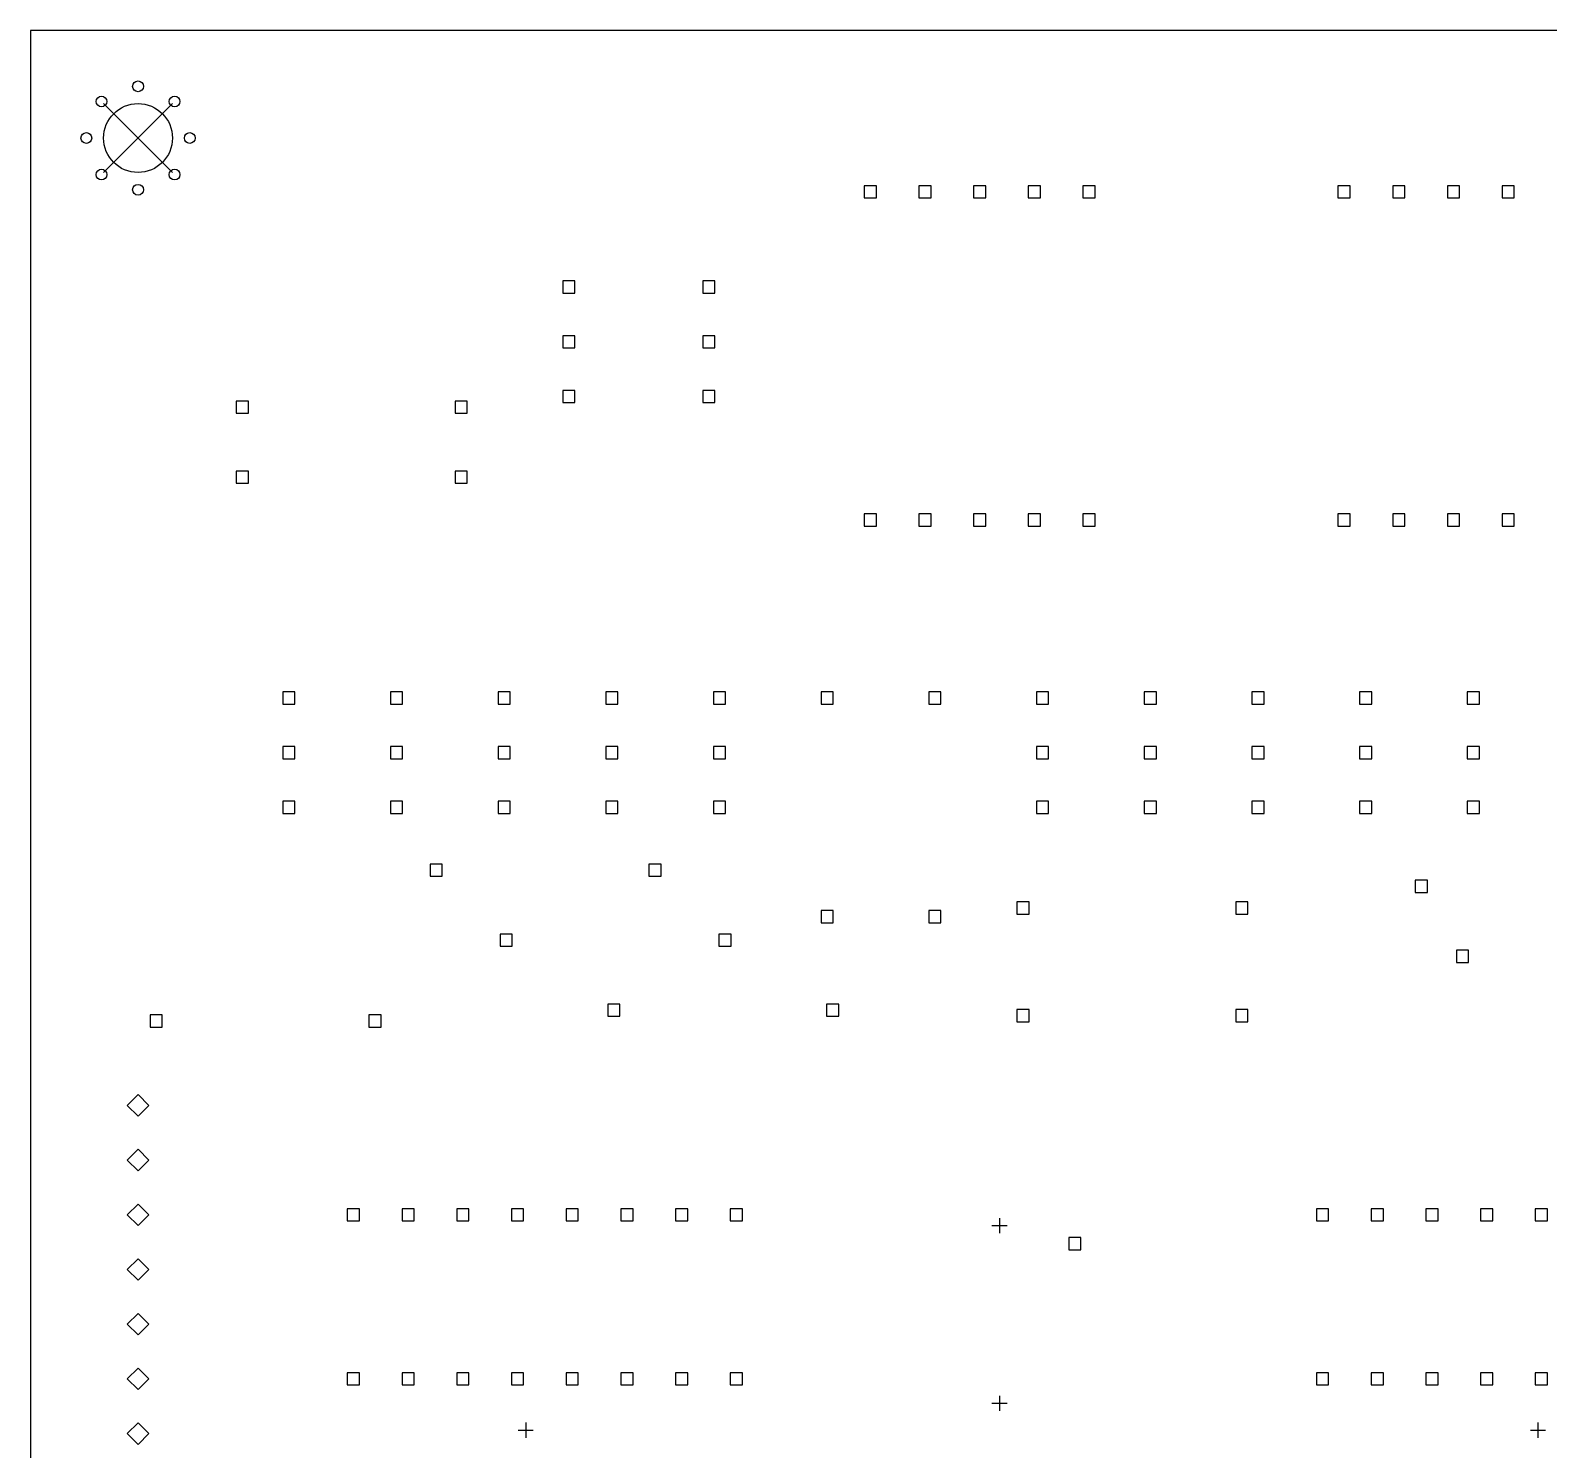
# Model space of a CAD drawing. Extents: x 1.84 to 7.48, y -7.16 to -1.97.
# Drawn here: x 1.968 to 4.744, y -4.563 to -1.968 of the extents above; entities that cross this region are included whole.
import ezdxf

# ---------------------------------------------------------------- set-up
doc = ezdxf.new("R2010")
doc.units = 0
doc.header["$MEASUREMENT"] = 0
doc.layers.add('BLACK', color=7, linetype='CONTINUOUS')

msp = doc.modelspace()

# ---------------------------------------------------------------- linework, layer by layer
at = {"layer": 'BLACK', "linetype": 'CONTINUOUS'}
for p, q in [((1.9685, -1.9685), (1.9685, -5.90551)), ((7.48031, -1.9685), (1.9685, -1.9685)), ((2.10236, -2.10236), (2.22835, -2.22835)), ((2.22835, -2.10236), (2.10236, -2.22835)), ((3.51507, -2.25264), (3.4928, -2.25264)), ((3.4928, -2.25264), (3.4928, -2.27492)), ((3.4928, -2.27492), (3.51507, -2.27492)), ((3.51507, -2.27492), (3.51507, -2.25264)), ((3.61507, -2.25264), (3.5928, -2.25264)), ((3.5928, -2.25264), (3.5928, -2.27492)), ((3.5928, -2.27492), (3.61507, -2.27492)), ((3.61507, -2.27492), (3.61507, -2.25264)), ((3.71507, -2.25264), (3.6928, -2.25264)), ((3.6928, -2.25264), (3.6928, -2.27492)), ((3.6928, -2.27492), (3.71507, -2.27492)), ((3.71507, -2.27492), (3.71507, -2.25264)), ((3.81507, -2.25264), (3.7928, -2.25264)), ((3.7928, -2.25264), (3.7928, -2.27492)), ((3.7928, -2.27492), (3.81507, -2.27492)), ((3.81507, -2.27492), (3.81507, -2.25264)), ((3.91507, -2.25264), (3.8928, -2.25264)), ((3.8928, -2.25264), (3.8928, -2.27492)), ((3.8928, -2.27492), (3.91507, -2.27492)), ((3.91507, -2.27492), (3.91507, -2.25264)), ((4.38121, -2.25264), (4.35894, -2.25264)), ((4.35894, -2.25264), (4.35894, -2.27492)), ((4.35894, -2.27492), (4.38121, -2.27492)), ((4.38121, -2.27492), (4.38121, -2.25264)), ((4.48121, -2.25264), (4.45894, -2.25264)), ((4.45894, -2.25264), (4.45894, -2.27492)), ((4.45894, -2.27492), (4.48121, -2.27492)), ((4.48121, -2.27492), (4.48121, -2.25264)), ((4.58121, -2.25264), (4.55894, -2.25264)), ((4.55894, -2.25264), (4.55894, -2.27492)), ((4.55894, -2.27492), (4.58121, -2.27492)), ((4.58121, -2.27492), (4.58121, -2.25264)), ((4.68121, -2.25264), (4.65894, -2.25264)), ((4.65894, -2.25264), (4.65894, -2.27492)), ((4.65894, -2.27492), (4.68121, -2.27492)), ((4.68121, -2.27492), (4.68121, -2.25264)), ((2.96389, -2.42666), (2.94162, -2.42666)), ((2.94162, -2.42666), (2.94162, -2.44893)), ((2.96389, -2.44893), (2.96389, -2.42666)), ((3.2198, -2.42666), (3.19753, -2.42666)), ((3.19753, -2.42666), (3.19753, -2.44893)), ((3.2198, -2.44893), (3.2198, -2.42666)), ((2.94162, -2.44893), (2.96389, -2.44893)), ((3.19753, -2.44893), (3.2198, -2.44893)), ((2.96389, -2.52666), (2.94162, -2.52666)), ((2.94162, -2.52666), (2.94162, -2.54893)), ((2.94162, -2.54893), (2.96389, -2.54893)), ((2.96389, -2.54893), (2.96389, -2.52666)), ((3.2198, -2.52666), (3.19753, -2.52666)), ((3.19753, -2.52666), (3.19753, -2.54893)), ((3.19753, -2.54893), (3.2198, -2.54893)), ((3.2198, -2.54893), (3.2198, -2.52666)), ((2.96389, -2.62666), (2.94162, -2.62666)), ((2.94162, -2.62666), (2.94162, -2.64893)), ((2.96389, -2.64893), (2.96389, -2.62666)), ((3.2198, -2.62666), (3.19753, -2.62666)), ((3.19753, -2.62666), (3.19753, -2.64893)), ((3.2198, -2.64893), (3.2198, -2.62666)), ((2.36704, -2.64634), (2.34477, -2.64634)), ((2.34477, -2.64634), (2.34477, -2.66862)), ((2.36704, -2.66862), (2.36704, -2.64634)), ((2.76704, -2.64634), (2.74477, -2.64634)), ((2.74477, -2.64634), (2.74477, -2.66862)), ((2.76704, -2.66862), (2.76704, -2.64634)), ((2.94162, -2.64893), (2.96389, -2.64893)), ((3.19753, -2.64893), (3.2198, -2.64893)), ((2.34477, -2.66862), (2.36704, -2.66862)), ((2.74477, -2.66862), (2.76704, -2.66862)), ((2.36704, -2.7743), (2.34477, -2.7743)), ((2.34477, -2.7743), (2.34477, -2.79657)), ((2.36704, -2.79657), (2.36704, -2.7743)), ((2.76704, -2.7743), (2.74477, -2.7743)), ((2.74477, -2.7743), (2.74477, -2.79657)), ((2.76704, -2.79657), (2.76704, -2.7743)), ((2.34477, -2.79657), (2.36704, -2.79657)), ((2.74477, -2.79657), (2.76704, -2.79657)), ((3.51507, -2.85264), (3.4928, -2.85264)), ((3.4928, -2.85264), (3.4928, -2.87492)), ((3.51507, -2.87492), (3.51507, -2.85264)), ((3.61507, -2.85264), (3.5928, -2.85264)), ((3.5928, -2.85264), (3.5928, -2.87492)), ((3.61507, -2.87492), (3.61507, -2.85264)), ((3.71507, -2.85264), (3.6928, -2.85264)), ((3.6928, -2.85264), (3.6928, -2.87492)), ((3.71507, -2.87492), (3.71507, -2.85264)), ((3.81507, -2.85264), (3.7928, -2.85264)), ((3.7928, -2.85264), (3.7928, -2.87492)), ((3.81507, -2.87492), (3.81507, -2.85264)), ((3.91507, -2.85264), (3.8928, -2.85264)), ((3.8928, -2.85264), (3.8928, -2.87492)), ((3.91507, -2.87492), (3.91507, -2.85264)), ((4.38121, -2.85264), (4.35894, -2.85264)), ((4.35894, -2.85264), (4.35894, -2.87492)), ((4.38121, -2.87492), (4.38121, -2.85264)), ((4.48121, -2.85264), (4.45894, -2.85264)), ((4.45894, -2.85264), (4.45894, -2.87492)), ((4.48121, -2.87492), (4.48121, -2.85264)), ((4.58121, -2.85264), (4.55894, -2.85264)), ((4.55894, -2.85264), (4.55894, -2.87492)), ((4.58121, -2.87492), (4.58121, -2.85264)), ((4.68121, -2.85264), (4.65894, -2.85264)), ((4.65894, -2.85264), (4.65894, -2.87492)), ((4.68121, -2.87492), (4.68121, -2.85264)), ((3.4928, -2.87492), (3.51507, -2.87492)), ((3.5928, -2.87492), (3.61507, -2.87492)), ((3.6928, -2.87492), (3.71507, -2.87492)), ((3.7928, -2.87492), (3.81507, -2.87492)), ((3.8928, -2.87492), (3.91507, -2.87492)), ((4.35894, -2.87492), (4.38121, -2.87492)), ((4.45894, -2.87492), (4.48121, -2.87492)), ((4.55894, -2.87492), (4.58121, -2.87492)), ((4.65894, -2.87492), (4.68121, -2.87492)), ((2.45208, -3.17784), (2.42981, -3.17784)), ((2.42981, -3.17784), (2.42981, -3.20011)), ((2.45208, -3.20011), (2.45208, -3.17784)), ((2.64893, -3.17784), (2.62666, -3.17784)), ((2.62666, -3.17784), (2.62666, -3.20011)), ((2.64893, -3.20011), (2.64893, -3.17784)), ((2.84578, -3.17784), (2.82351, -3.17784)), ((2.82351, -3.17784), (2.82351, -3.20011)), ((2.84578, -3.20011), (2.84578, -3.17784)), ((3.04263, -3.17784), (3.02036, -3.17784)), ((3.02036, -3.17784), (3.02036, -3.20011)), ((3.04263, -3.20011), (3.04263, -3.17784)), ((3.23948, -3.17784), (3.21721, -3.17784)), ((3.21721, -3.17784), (3.21721, -3.20011)), ((3.23948, -3.20011), (3.23948, -3.17784)), ((3.43633, -3.17784), (3.41406, -3.17784)), ((3.41406, -3.17784), (3.41406, -3.20011)), ((3.43633, -3.20011), (3.43633, -3.17784)), ((3.63318, -3.17784), (3.61091, -3.17784)), ((3.61091, -3.17784), (3.61091, -3.20011)), ((3.63318, -3.20011), (3.63318, -3.17784)), ((3.83003, -3.17784), (3.80776, -3.17784)), ((3.80776, -3.17784), (3.80776, -3.20011)), ((3.83003, -3.20011), (3.83003, -3.17784)), ((4.02688, -3.17784), (4.00461, -3.17784)), ((4.00461, -3.17784), (4.00461, -3.20011)), ((4.02688, -3.20011), (4.02688, -3.17784)), ((4.22373, -3.17784), (4.20146, -3.17784)), ((4.20146, -3.17784), (4.20146, -3.20011)), ((4.22373, -3.20011), (4.22373, -3.17784)), ((4.42058, -3.17784), (4.39831, -3.17784)), ((4.39831, -3.17784), (4.39831, -3.20011)), ((4.42058, -3.20011), (4.42058, -3.17784)), ((4.61743, -3.17784), (4.59516, -3.17784)), ((4.59516, -3.17784), (4.59516, -3.20011)), ((4.61743, -3.20011), (4.61743, -3.17784)), ((2.42981, -3.20011), (2.45208, -3.20011)), ((2.62666, -3.20011), (2.64893, -3.20011)), ((2.82351, -3.20011), (2.84578, -3.20011)), ((3.02036, -3.20011), (3.04263, -3.20011)), ((3.21721, -3.20011), (3.23948, -3.20011)), ((3.41406, -3.20011), (3.43633, -3.20011)), ((3.61091, -3.20011), (3.63318, -3.20011)), ((3.80776, -3.20011), (3.83003, -3.20011)), ((4.00461, -3.20011), (4.02688, -3.20011)), ((4.20146, -3.20011), (4.22373, -3.20011)), ((4.39831, -3.20011), (4.42058, -3.20011)), ((4.59516, -3.20011), (4.61743, -3.20011)), ((2.45208, -3.27784), (2.42981, -3.27784)), ((2.42981, -3.27784), (2.42981, -3.30011)), ((2.42981, -3.30011), (2.45208, -3.30011)), ((2.45208, -3.30011), (2.45208, -3.27784)), ((2.64893, -3.27784), (2.62666, -3.27784)), ((2.62666, -3.27784), (2.62666, -3.30011)), ((2.62666, -3.30011), (2.64893, -3.30011)), ((2.64893, -3.30011), (2.64893, -3.27784)), ((2.84578, -3.27784), (2.82351, -3.27784)), ((2.82351, -3.27784), (2.82351, -3.30011)), ((2.82351, -3.30011), (2.84578, -3.30011)), ((2.84578, -3.30011), (2.84578, -3.27784)), ((3.04263, -3.27784), (3.02036, -3.27784)), ((3.02036, -3.27784), (3.02036, -3.30011)), ((3.02036, -3.30011), (3.04263, -3.30011)), ((3.04263, -3.30011), (3.04263, -3.27784)), ((3.23948, -3.27784), (3.21721, -3.27784)), ((3.21721, -3.27784), (3.21721, -3.30011)), ((3.21721, -3.30011), (3.23948, -3.30011)), ((3.23948, -3.30011), (3.23948, -3.27784)), ((3.83003, -3.27784), (3.80776, -3.27784)), ((3.80776, -3.27784), (3.80776, -3.30011)), ((3.80776, -3.30011), (3.83003, -3.30011)), ((3.83003, -3.30011), (3.83003, -3.27784)), ((4.02688, -3.27784), (4.00461, -3.27784)), ((4.00461, -3.27784), (4.00461, -3.30011)), ((4.00461, -3.30011), (4.02688, -3.30011)), ((4.02688, -3.30011), (4.02688, -3.27784)), ((4.22373, -3.27784), (4.20146, -3.27784)), ((4.20146, -3.27784), (4.20146, -3.30011)), ((4.20146, -3.30011), (4.22373, -3.30011)), ((4.22373, -3.30011), (4.22373, -3.27784)), ((4.42058, -3.27784), (4.39831, -3.27784)), ((4.39831, -3.27784), (4.39831, -3.30011)), ((4.39831, -3.30011), (4.42058, -3.30011)), ((4.42058, -3.30011), (4.42058, -3.27784)), ((4.61743, -3.27784), (4.59516, -3.27784)), ((4.59516, -3.27784), (4.59516, -3.30011)), ((4.59516, -3.30011), (4.61743, -3.30011)), ((4.61743, -3.30011), (4.61743, -3.27784)), ((2.45208, -3.37784), (2.42981, -3.37784)), ((2.42981, -3.37784), (2.42981, -3.40011)), ((2.45208, -3.40011), (2.45208, -3.37784)), ((2.64893, -3.37784), (2.62666, -3.37784)), ((2.62666, -3.37784), (2.62666, -3.40011)), ((2.64893, -3.40011), (2.64893, -3.37784)), ((2.84578, -3.37784), (2.82351, -3.37784)), ((2.82351, -3.37784), (2.82351, -3.40011)), ((2.84578, -3.40011), (2.84578, -3.37784)), ((3.04263, -3.37784), (3.02036, -3.37784)), ((3.02036, -3.37784), (3.02036, -3.40011)), ((3.04263, -3.40011), (3.04263, -3.37784)), ((3.23948, -3.37784), (3.21721, -3.37784)), ((3.21721, -3.37784), (3.21721, -3.40011)), ((3.23948, -3.40011), (3.23948, -3.37784)), ((3.83003, -3.37784), (3.80776, -3.37784)), ((3.80776, -3.37784), (3.80776, -3.40011)), ((3.83003, -3.40011), (3.83003, -3.37784)), ((4.02688, -3.37784), (4.00461, -3.37784)), ((4.00461, -3.37784), (4.00461, -3.40011)), ((4.02688, -3.40011), (4.02688, -3.37784)), ((4.22373, -3.37784), (4.20146, -3.37784)), ((4.20146, -3.37784), (4.20146, -3.40011)), ((4.22373, -3.40011), (4.22373, -3.37784)), ((4.42058, -3.37784), (4.39831, -3.37784)), ((4.39831, -3.37784), (4.39831, -3.40011)), ((4.42058, -3.40011), (4.42058, -3.37784)), ((4.61743, -3.37784), (4.59516, -3.37784)), ((4.59516, -3.37784), (4.59516, -3.40011)), ((4.61743, -3.40011), (4.61743, -3.37784)), ((2.42981, -3.40011), (2.45208, -3.40011)), ((2.62666, -3.40011), (2.64893, -3.40011)), ((2.82351, -3.40011), (2.84578, -3.40011)), ((3.02036, -3.40011), (3.04263, -3.40011)), ((3.21721, -3.40011), (3.23948, -3.40011)), ((3.80776, -3.40011), (3.83003, -3.40011)), ((4.00461, -3.40011), (4.02688, -3.40011)), ((4.20146, -3.40011), (4.22373, -3.40011)), ((4.39831, -3.40011), (4.42058, -3.40011)), ((4.59516, -3.40011), (4.61743, -3.40011)), ((2.72137, -3.4928), (2.6991, -3.4928)), ((2.6991, -3.4928), (2.6991, -3.51507)), ((2.72137, -3.51507), (2.72137, -3.4928)), ((3.12137, -3.4928), (3.0991, -3.4928)), ((3.0991, -3.4928), (3.0991, -3.51507)), ((3.12137, -3.51507), (3.12137, -3.4928)), ((2.6991, -3.51507), (2.72137, -3.51507)), ((3.0991, -3.51507), (3.12137, -3.51507)), ((4.52255, -3.52233), (4.50028, -3.52233)), ((4.50028, -3.52233), (4.50028, -3.5446)), ((4.52255, -3.5446), (4.52255, -3.52233)), ((4.50028, -3.5446), (4.52255, -3.5446)), ((3.43633, -3.57784), (3.41406, -3.57784)), ((3.41406, -3.57784), (3.41406, -3.60011)), ((3.43633, -3.60011), (3.43633, -3.57784)), ((3.63318, -3.57784), (3.61091, -3.57784)), ((3.61091, -3.57784), (3.61091, -3.60011)), ((3.63318, -3.60011), (3.63318, -3.57784)), ((3.79421, -3.5617), (3.77194, -3.5617)), ((3.77194, -3.5617), (3.77194, -3.58397)), ((3.79421, -3.58397), (3.79421, -3.5617)), ((4.19421, -3.5617), (4.17194, -3.5617)), ((4.17194, -3.5617), (4.17194, -3.58397)), ((4.19421, -3.58397), (4.19421, -3.5617)), ((3.41406, -3.60011), (3.43633, -3.60011)), ((3.61091, -3.60011), (3.63318, -3.60011)), ((3.77194, -3.58397), (3.79421, -3.58397)), ((4.17194, -3.58397), (4.19421, -3.58397)), ((2.84932, -3.62075), (2.82705, -3.62075)), ((2.82705, -3.62075), (2.82705, -3.64303)), ((2.84932, -3.64303), (2.84932, -3.62075)), ((3.24932, -3.62075), (3.22705, -3.62075)), ((3.22705, -3.62075), (3.22705, -3.64303)), ((3.24932, -3.64303), (3.24932, -3.62075)), ((2.82705, -3.64303), (2.84932, -3.64303)), ((3.22705, -3.64303), (3.24932, -3.64303)), ((4.59775, -3.65028), (4.57548, -3.65028)), ((4.57548, -3.65028), (4.57548, -3.67255)), ((4.59775, -3.67255), (4.59775, -3.65028)), ((4.57548, -3.67255), (4.59775, -3.67255)), ((2.20956, -3.76839), (2.18729, -3.76839)), ((2.18729, -3.76839), (2.18729, -3.79066)), ((2.20956, -3.79066), (2.20956, -3.76839)), ((2.60956, -3.76839), (2.58729, -3.76839)), ((2.58729, -3.76839), (2.58729, -3.79066)), ((2.60956, -3.79066), (2.60956, -3.76839)), ((3.04617, -3.74871), (3.0239, -3.74871)), ((3.0239, -3.74871), (3.0239, -3.77098)), ((3.0239, -3.77098), (3.04617, -3.77098)), ((3.04617, -3.77098), (3.04617, -3.74871)), ((3.44617, -3.74871), (3.4239, -3.74871)), ((3.4239, -3.74871), (3.4239, -3.77098)), ((3.4239, -3.77098), (3.44617, -3.77098)), ((3.44617, -3.77098), (3.44617, -3.74871)), ((3.79421, -3.75855), (3.77194, -3.75855)), ((3.77194, -3.75855), (3.77194, -3.78082)), ((3.79421, -3.78082), (3.79421, -3.75855)), ((4.19421, -3.75855), (4.17194, -3.75855)), ((4.17194, -3.75855), (4.17194, -3.78082)), ((4.19421, -3.78082), (4.19421, -3.75855)), ((2.18729, -3.79066), (2.20956, -3.79066)), ((2.58729, -3.79066), (2.60956, -3.79066)), ((3.77194, -3.78082), (3.79421, -3.78082)), ((4.17194, -3.78082), (4.19421, -3.78082)), ((2.16535, -3.91417), (2.14567, -3.93386)), ((2.14567, -3.93386), (2.16535, -3.95354)), ((2.18504, -3.93386), (2.16535, -3.91417)), ((2.16535, -3.95354), (2.18504, -3.93386)), ((2.16535, -4.01417), (2.14567, -4.03386)), ((2.18504, -4.03386), (2.16535, -4.01417)), ((2.14567, -4.03386), (2.16535, -4.05354)), ((2.16535, -4.05354), (2.18504, -4.03386)), ((2.16535, -4.11417), (2.14567, -4.13386)), ((2.14567, -4.13386), (2.16535, -4.15354)), ((2.18504, -4.13386), (2.16535, -4.11417)), ((2.16535, -4.15354), (2.18504, -4.13386)), ((2.57019, -4.12272), (2.54792, -4.12272)), ((2.54792, -4.12272), (2.54792, -4.14499)), ((2.57019, -4.14499), (2.57019, -4.12272)), ((2.67019, -4.12272), (2.64792, -4.12272)), ((2.64792, -4.12272), (2.64792, -4.14499)), ((2.67019, -4.14499), (2.67019, -4.12272)), ((2.77019, -4.12272), (2.74792, -4.12272)), ((2.74792, -4.12272), (2.74792, -4.14499)), ((2.77019, -4.14499), (2.77019, -4.12272)), ((2.87019, -4.12272), (2.84792, -4.12272)), ((2.84792, -4.12272), (2.84792, -4.14499)), ((2.87019, -4.14499), (2.87019, -4.12272)), ((2.97019, -4.12272), (2.94792, -4.12272)), ((2.94792, -4.12272), (2.94792, -4.14499)), ((2.97019, -4.14499), (2.97019, -4.12272)), ((3.07019, -4.12272), (3.04792, -4.12272)), ((3.04792, -4.12272), (3.04792, -4.14499)), ((3.07019, -4.14499), (3.07019, -4.12272)), ((3.17019, -4.12272), (3.14792, -4.12272)), ((3.14792, -4.12272), (3.14792, -4.14499)), ((3.17019, -4.14499), (3.17019, -4.12272)), ((3.27019, -4.12272), (3.24792, -4.12272)), ((3.24792, -4.12272), (3.24792, -4.14499)), ((3.27019, -4.14499), (3.27019, -4.12272)), ((4.34184, -4.12272), (4.31957, -4.12272)), ((4.31957, -4.12272), (4.31957, -4.14499)), ((4.34184, -4.14499), (4.34184, -4.12272)), ((4.44184, -4.12272), (4.41957, -4.12272)), ((4.41957, -4.12272), (4.41957, -4.14499)), ((4.44184, -4.14499), (4.44184, -4.12272)), ((4.54184, -4.12272), (4.51957, -4.12272)), ((4.51957, -4.12272), (4.51957, -4.14499)), ((4.54184, -4.14499), (4.54184, -4.12272)), ((4.64184, -4.12272), (4.61957, -4.12272)), ((4.61957, -4.12272), (4.61957, -4.14499)), ((4.64184, -4.14499), (4.64184, -4.12272)), ((4.74184, -4.12272), (4.71957, -4.12272)), ((4.71957, -4.12272), (4.71957, -4.14499)), ((4.74184, -4.14499), (4.74184, -4.12272)), ((2.54792, -4.14499), (2.57019, -4.14499)), ((2.64792, -4.14499), (2.67019, -4.14499)), ((2.74792, -4.14499), (2.77019, -4.14499)), ((2.84792, -4.14499), (2.87019, -4.14499)), ((2.94792, -4.14499), (2.97019, -4.14499)), ((3.04792, -4.14499), (3.07019, -4.14499)), ((3.14792, -4.14499), (3.17019, -4.14499)), ((3.24792, -4.14499), (3.27019, -4.14499)), ((3.72638, -4.15354), (3.75394, -4.15354)), ((3.74016, -4.13976), (3.74016, -4.16732)), ((4.31957, -4.14499), (4.34184, -4.14499)), ((4.41957, -4.14499), (4.44184, -4.14499)), ((4.51957, -4.14499), (4.54184, -4.14499)), ((4.61957, -4.14499), (4.64184, -4.14499)), ((4.71957, -4.14499), (4.74184, -4.14499)), ((3.88909, -4.17548), (3.86682, -4.17548)), ((3.86682, -4.17548), (3.86682, -4.19775)), ((3.88909, -4.19775), (3.88909, -4.17548)), ((2.16535, -4.21417), (2.14567, -4.23386)), ((2.18504, -4.23386), (2.16535, -4.21417)), ((3.86682, -4.19775), (3.88909, -4.19775)), ((2.14567, -4.23386), (2.16535, -4.25354)), ((2.16535, -4.25354), (2.18504, -4.23386)), ((2.16535, -4.31417), (2.14567, -4.33386)), ((2.18504, -4.33386), (2.16535, -4.31417)), ((2.14567, -4.33386), (2.16535, -4.35354)), ((2.16535, -4.35354), (2.18504, -4.33386)), ((2.16535, -4.41417), (2.14567, -4.43386)), ((2.14567, -4.43386), (2.16535, -4.45354)), ((2.18504, -4.43386), (2.16535, -4.41417)), ((2.16535, -4.45354), (2.18504, -4.43386)), ((2.57019, -4.42272), (2.54792, -4.42272)), ((2.54792, -4.42272), (2.54792, -4.44499)), ((2.57019, -4.44499), (2.57019, -4.42272)), ((2.67019, -4.42272), (2.64792, -4.42272)), ((2.64792, -4.42272), (2.64792, -4.44499)), ((2.67019, -4.44499), (2.67019, -4.42272)), ((2.77019, -4.42272), (2.74792, -4.42272)), ((2.74792, -4.42272), (2.74792, -4.44499)), ((2.77019, -4.44499), (2.77019, -4.42272)), ((2.87019, -4.42272), (2.84792, -4.42272)), ((2.84792, -4.42272), (2.84792, -4.44499)), ((2.87019, -4.44499), (2.87019, -4.42272)), ((2.97019, -4.42272), (2.94792, -4.42272)), ((2.94792, -4.42272), (2.94792, -4.44499)), ((2.97019, -4.44499), (2.97019, -4.42272)), ((3.07019, -4.42272), (3.04792, -4.42272)), ((3.04792, -4.42272), (3.04792, -4.44499)), ((3.07019, -4.44499), (3.07019, -4.42272)), ((3.17019, -4.42272), (3.14792, -4.42272)), ((3.14792, -4.42272), (3.14792, -4.44499)), ((3.17019, -4.44499), (3.17019, -4.42272)), ((3.27019, -4.42272), (3.24792, -4.42272)), ((3.24792, -4.42272), (3.24792, -4.44499)), ((3.27019, -4.44499), (3.27019, -4.42272)), ((4.34184, -4.42272), (4.31957, -4.42272)), ((4.31957, -4.42272), (4.31957, -4.44499)), ((4.34184, -4.44499), (4.34184, -4.42272)), ((4.44184, -4.42272), (4.41957, -4.42272)), ((4.41957, -4.42272), (4.41957, -4.44499)), ((4.44184, -4.44499), (4.44184, -4.42272)), ((4.54184, -4.42272), (4.51957, -4.42272)), ((4.51957, -4.42272), (4.51957, -4.44499)), ((4.54184, -4.44499), (4.54184, -4.42272)), ((4.64184, -4.42272), (4.61957, -4.42272)), ((4.61957, -4.42272), (4.61957, -4.44499)), ((4.64184, -4.44499), (4.64184, -4.42272)), ((4.74184, -4.42272), (4.71957, -4.42272)), ((4.71957, -4.42272), (4.71957, -4.44499)), ((4.74184, -4.44499), (4.74184, -4.42272)), ((2.54792, -4.44499), (2.57019, -4.44499)), ((2.64792, -4.44499), (2.67019, -4.44499)), ((2.74792, -4.44499), (2.77019, -4.44499)), ((2.84792, -4.44499), (2.87019, -4.44499)), ((2.94792, -4.44499), (2.97019, -4.44499)), ((3.04792, -4.44499), (3.07019, -4.44499)), ((3.14792, -4.44499), (3.17019, -4.44499)), ((3.24792, -4.44499), (3.27019, -4.44499)), ((3.74016, -4.46457), (3.74016, -4.49213)), ((4.31957, -4.44499), (4.34184, -4.44499)), ((4.41957, -4.44499), (4.44184, -4.44499)), ((4.51957, -4.44499), (4.54184, -4.44499)), ((4.61957, -4.44499), (4.64184, -4.44499)), ((4.71957, -4.44499), (4.74184, -4.44499)), ((3.72638, -4.47835), (3.75394, -4.47835)), ((2.16535, -4.51417), (2.14567, -4.53386)), ((2.18504, -4.53386), (2.16535, -4.51417)), ((2.87402, -4.51378), (2.87402, -4.54134)), ((4.72441, -4.51378), (4.72441, -4.54134)), ((2.14567, -4.53386), (2.16535, -4.55354)), ((2.16535, -4.55354), (2.18504, -4.53386)), ((2.86024, -4.52756), (2.8878, -4.52756)), ((4.71063, -4.52756), (4.73819, -4.52756))]:
    msp.add_line(p, q, dxfattribs=at)
at = {"layer": 'BLACK'}
for centre, radius in [((2.16535, -2.07087), 0.00984), ((2.09854, -2.09854), 0.00984), ((2.16535, -2.16535), 0.06299), ((2.23217, -2.09854), 0.00984), ((2.07087, -2.16535), 0.00984), ((2.25984, -2.16535), 0.00984), ((2.09854, -2.23217), 0.00984), ((2.23217, -2.23217), 0.00984), ((2.16535, -2.25984), 0.00984)]:
    msp.add_circle(centre, radius, dxfattribs=at)

doc.saveas('drawing.dxf')
